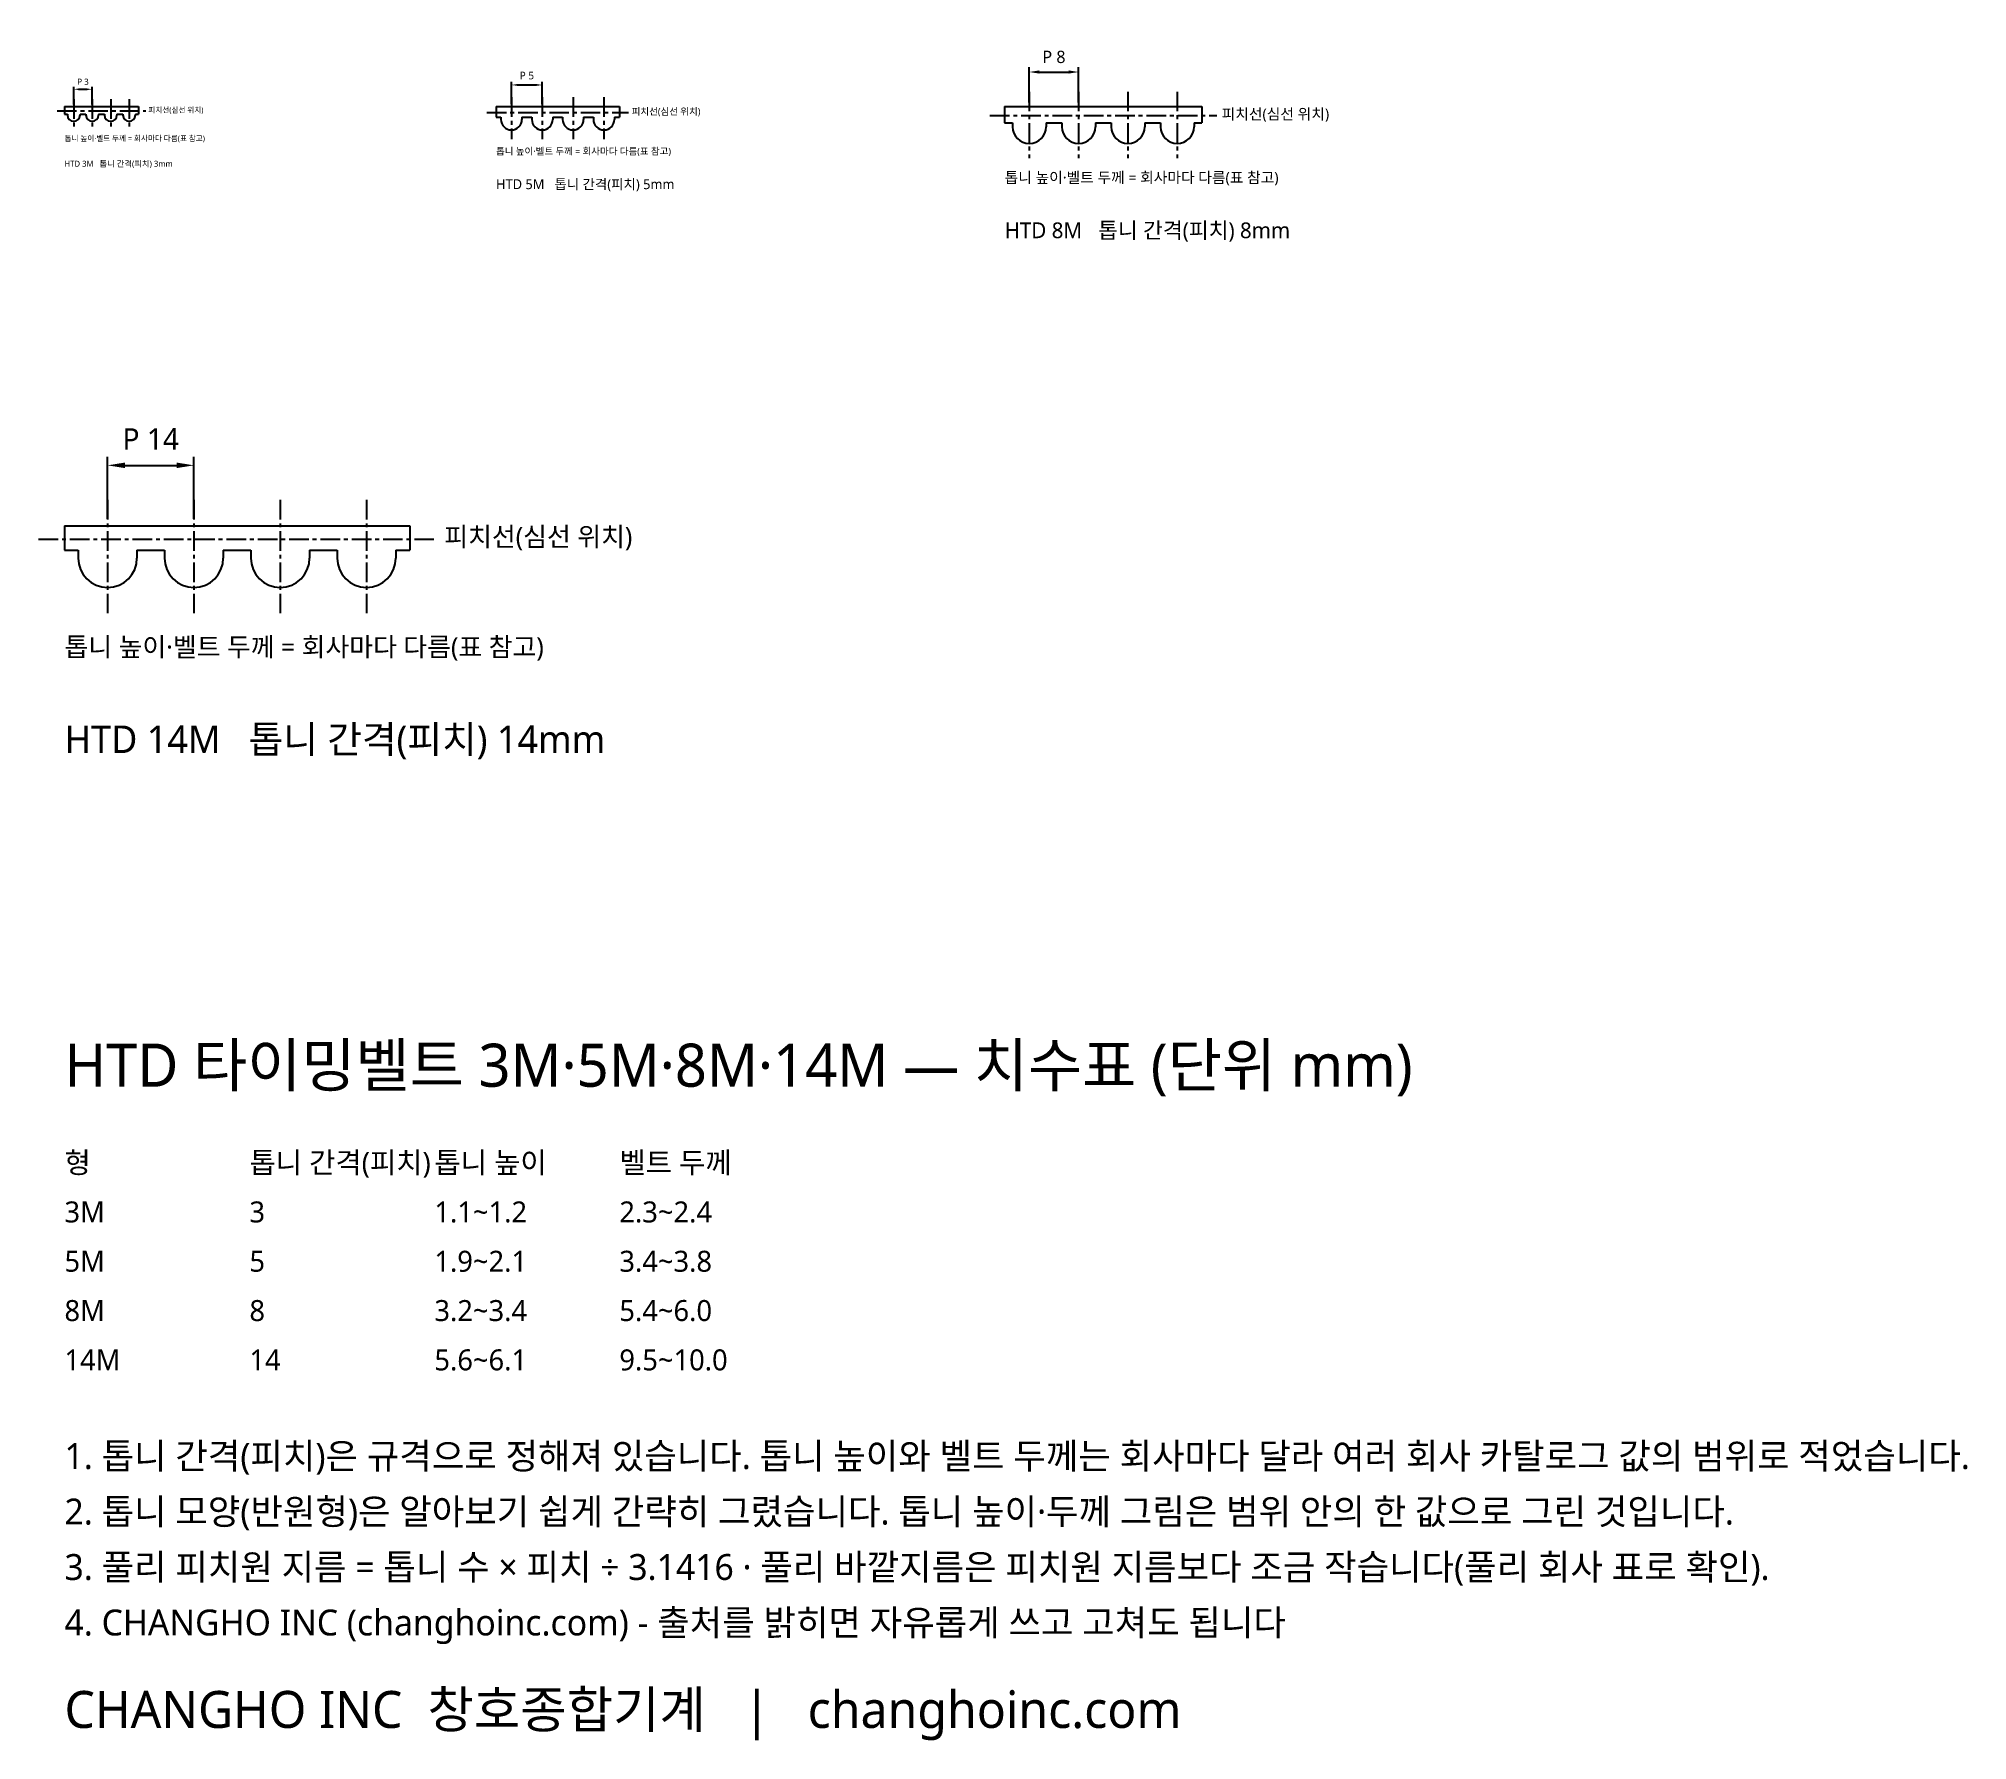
# Model space of a CAD drawing. Header units: millimetres. Extents: x -4 to 309, y -265 to 11.
import ezdxf

# ---------------------------------------------------------------- set-up
doc = ezdxf.new("R2010")
doc.units = ezdxf.units.MM
doc.linetypes.add('CENTER', pattern=[5.08, 3.175, -0.635, 0.635, -0.635])
for name, color, linetype in [('문자', 7, 'CONTINUOUS'), ('외형선', 7, 'CONTINUOUS'), ('중심선', 1, 'CENTER'), ('치수', 4, 'CONTINUOUS')]:
    doc.layers.add(name, color=color, linetype=linetype)
doc.styles.add('CH_KOR', font='malgun.ttf')
doc.dimstyles.new('CH_DIM', dxfattribs={"dimtxt": 2.5, "dimasz": 2, "dimexe": 1, "dimexo": 0.8, "dimgap": 0.8, "dimtad": 1, "dimdsep": 46, "dimtxsty": 'CH_KOR', "dimcen": 2.5, "dimclrd": 4, "dimclre": 4, "dimclrt": 4, "dimazin": 3, "dimtfac": 1, "dimtmove": 0, "dimatfit": 3})

# ---------------------------------------------------------------- blocks, each defined once
blk = doc.blocks.new('_CLOSEDFILLED')
at = {"color": 0, "linetype": 'BYBLOCK'}
blk.add_solid([(-1, 0.16), (0, 0), (-1, -0.16)], dxfattribs=at)
blk = doc.blocks.new('*D1')
at = {"color": 4}
for p, q in [((1.5, 0.32), (1.5, 3.2)), ((4.5, 0.32), (4.5, 3.2)), ((2.3, 2.8), (3.7, 2.8))]:
    blk.add_line(p, q, dxfattribs=at)
at = {"layer": 'Defpoints'}
for p in [(1.5, 2.8), (1.5, 0), (4.5, 0)]:
    blk.add_point(p, dxfattribs=at)
at = {"layer": '치수', "color": 4, "xscale": 0.8, "yscale": 0.8, "rotation": 180}
blk.add_blockref('_CLOSEDFILLED', (1.5, 2.8), dxfattribs=at)
at = {"layer": '치수', "color": 4, "xscale": 0.8, "yscale": 0.8}
blk.add_blockref('_CLOSEDFILLED', (4.5, 2.8), dxfattribs=at)
at = {"layer": '치수', "color": 4, "insert": (3, 4.02), "char_height": 1, "attachment_point": 5, "style": 'CH_KOR'}
blk.add_mtext('P 3', dxfattribs=at)
blk = doc.blocks.new('*D2')
at = {"color": 4}
for p, q in [((2.5, 0.4), (2.5, 4)), ((3.5, 3.5), (6.5, 3.5)), ((7.5, 0.4), (7.5, 4))]:
    blk.add_line(p, q, dxfattribs=at)
at = {"layer": 'Defpoints'}
for p in [(2.5, 3.5), (2.5, 0), (7.5, 0)]:
    blk.add_point(p, dxfattribs=at)
at = {"layer": '치수', "color": 4, "rotation": 180}
blk.add_blockref('_CLOSEDFILLED', (2.5, 3.5), dxfattribs=at)
at = {"layer": '치수', "color": 4}
blk.add_blockref('_CLOSEDFILLED', (7.5, 3.5), dxfattribs=at)
at = {"layer": '치수', "color": 4, "insert": (5, 5.025), "char_height": 1.25, "attachment_point": 5, "style": 'CH_KOR'}
blk.add_mtext('P 5', dxfattribs=at)
blk = doc.blocks.new('*D3')
at = {"color": 4}
for p, q in [((4, 0.64), (4, 6.4)), ((12, 0.64), (12, 6.4)), ((5.6, 5.6), (10.4, 5.6))]:
    blk.add_line(p, q, dxfattribs=at)
at = {"layer": 'Defpoints'}
for p in [(4, 5.6), (4, 0), (12, 0)]:
    blk.add_point(p, dxfattribs=at)
at = {"layer": '치수', "color": 4, "xscale": 1.6, "yscale": 1.6, "rotation": 180}
blk.add_blockref('_CLOSEDFILLED', (4, 5.6), dxfattribs=at)
at = {"layer": '치수', "color": 4, "xscale": 1.6, "yscale": 1.6}
blk.add_blockref('_CLOSEDFILLED', (12, 5.6), dxfattribs=at)
at = {"layer": '치수', "color": 4, "insert": (8, 8.04), "char_height": 2, "attachment_point": 5, "style": 'CH_KOR'}
blk.add_mtext('P 8', dxfattribs=at)
blk = doc.blocks.new('*D4')
at = {"color": 4}
for p, q in [((7, 1.12), (7, 11.2)), ((9.8, 9.8), (18.2, 9.8)), ((21, 1.12), (21, 11.2))]:
    blk.add_line(p, q, dxfattribs=at)
at = {"layer": 'Defpoints'}
for p in [(7, 9.8), (7, 0), (21, 0)]:
    blk.add_point(p, dxfattribs=at)
at = {"layer": '치수', "color": 4, "xscale": 2.8, "yscale": 2.8, "rotation": 180}
blk.add_blockref('_CLOSEDFILLED', (7, 9.8), dxfattribs=at)
at = {"layer": '치수', "color": 4, "xscale": 2.8, "yscale": 2.8}
blk.add_blockref('_CLOSEDFILLED', (21, 9.8), dxfattribs=at)
at = {"layer": '치수', "color": 4, "insert": (14, 14.07), "char_height": 3.5, "attachment_point": 5, "style": 'CH_KOR'}
blk.add_mtext('P 14', dxfattribs=at)
blk = doc.blocks.new('htd_3M')
at = {"layer": '외형선'}
for p, q in [((0, 0), (12, 0)), ((0, 0), (0, -1.23)), ((12, 0), (12, -1.23)), ((0, -1.23), (0.48, -1.23)), ((0.48, -1.23), (0.48, -1.38)), ((2.52, -1.23), (2.52, -1.38)), ((2.52, -1.23), (3.48, -1.23)), ((3.48, -1.23), (3.48, -1.38)), ((5.52, -1.23), (5.52, -1.38)), ((5.52, -1.23), (6.48, -1.23)), ((6.48, -1.23), (6.48, -1.38)), ((8.52, -1.23), (8.52, -1.38)), ((8.52, -1.23), (9.48, -1.23)), ((9.48, -1.23), (9.48, -1.38)), ((11.52, -1.23), (11.52, -1.38)), ((11.52, -1.23), (12, -1.23))]:
    blk.add_line(p, q, dxfattribs=at)
for centre in [(1.5, -1.38), (4.5, -1.38), (7.5, -1.38), (10.5, -1.38)]:
    blk.add_arc(centre, 1.02, 180, 360, dxfattribs=at)
at = {"layer": '중심선'}
for p, q in [((1.5, 1.2), (1.5, -3.6)), ((4.5, 1.2), (4.5, -3.6)), ((7.5, 1.2), (7.5, -3.6)), ((10.5, 1.2), (10.5, -3.6)), ((-1.2, -0.6765), (13.2, -0.6765))]:
    blk.add_line(p, q, dxfattribs=at)
at = {"layer": '문자', "style": 'CH_KOR'}
for s, height, p in [('피치선(심선 위치)', 0.88, (13.6, -0.9965)), ('톱니 높이·벨트 두께 = 회사마다 다름(표 참고)', 0.88, (0, -5.6)), ('HTD 3M   톱니 간격(피치) 3mm', 0.96, (0, -9.76))]:
    blk.add_text(s, height=height, dxfattribs=at).set_placement(p)
at = {"layer": '치수'}
dim = blk.add_linear_dim(base=(1.5, 2.8), p1=(1.5, 0), p2=(4.5, 0), text='P 3', dimstyle='CH_DIM', override={"dimscale": 0.4}, dxfattribs=at)
dim.commit()
dim.dimension.update_dxf_attribs({"geometry": '*D1', "text_midpoint": (3, 4.02)})
blk = doc.blocks.new('htd_5M')
at = {"layer": '외형선'}
for p, q in [((0, 0), (20, 0)), ((0, 0), (0, -1.74)), ((20, 0), (20, -1.74)), ((0, -1.74), (0.8, -1.74)), ((0.8, -1.74), (0.8, -2.1)), ((4.2, -1.74), (4.2, -2.1)), ((4.2, -1.74), (5.8, -1.74)), ((5.8, -1.74), (5.8, -2.1)), ((9.2, -1.74), (9.2, -2.1)), ((9.2, -1.74), (10.8, -1.74)), ((10.8, -1.74), (10.8, -2.1)), ((14.2, -1.74), (14.2, -2.1)), ((14.2, -1.74), (15.8, -1.74)), ((15.8, -1.74), (15.8, -2.1)), ((19.2, -1.74), (19.2, -2.1)), ((19.2, -1.74), (20, -1.74))]:
    blk.add_line(p, q, dxfattribs=at)
for centre in [(2.5, -2.1), (7.5, -2.1), (12.5, -2.1), (17.5, -2.1)]:
    blk.add_arc(centre, 1.7, 180, 360, dxfattribs=at)
at = {"layer": '중심선'}
for p, q in [((2.5, 1.5), (2.5, -5.3)), ((7.5, 1.5), (7.5, -5.3)), ((12.5, 1.5), (12.5, -5.3)), ((17.5, 1.5), (17.5, -5.3)), ((-1.5, -0.957), (21.5, -0.957))]:
    blk.add_line(p, q, dxfattribs=at)
at = {"layer": '문자', "style": 'CH_KOR'}
for s, height, p in [('피치선(심선 위치)', 1.1, (22, -1.357)), ('톱니 높이·벨트 두께 = 회사마다 다름(표 참고)', 1.1, (0, -7.8)), ('HTD 5M   톱니 간격(피치) 5mm', 1.6, (0, -13.4))]:
    blk.add_text(s, height=height, dxfattribs=at).set_placement(p)
at = {"layer": '치수'}
dim = blk.add_linear_dim(base=(2.5, 3.5), p1=(2.5, 0), p2=(7.5, 0), text='P 5', dimstyle='CH_DIM', override={"dimscale": 0.5}, dxfattribs=at)
dim.commit()
dim.dimension.update_dxf_attribs({"geometry": '*D2', "text_midpoint": (5, 5.025)})
blk = doc.blocks.new('htd_8M')
at = {"layer": '외형선'}
for p, q in [((0, 0), (32, 0)), ((0, 0), (0, -2.64)), ((32, 0), (32, -2.64)), ((0, -2.64), (1.28, -2.64)), ((1.28, -2.64), (1.28, -3.28)), ((6.72, -2.64), (6.72, -3.28)), ((6.72, -2.64), (9.28, -2.64)), ((9.28, -2.64), (9.28, -3.28)), ((14.72, -2.64), (14.72, -3.28)), ((14.72, -2.64), (17.28, -2.64)), ((17.28, -2.64), (17.28, -3.28)), ((22.72, -2.64), (22.72, -3.28)), ((22.72, -2.64), (25.28, -2.64)), ((25.28, -2.64), (25.28, -3.28)), ((30.72, -2.64), (30.72, -3.28)), ((30.72, -2.64), (32, -2.64))]:
    blk.add_line(p, q, dxfattribs=at)
for centre in [(4, -3.28), (12, -3.28), (20, -3.28), (28, -3.28)]:
    blk.add_arc(centre, 2.72, 180, 360, dxfattribs=at)
at = {"layer": '중심선'}
for p, q in [((4, 2.4), (4, -8.4)), ((12, 2.4), (12, -8.4)), ((20, 2.4), (20, -8.4)), ((28, 2.4), (28, -8.4)), ((-2.4, -1.452), (34.4, -1.452))]:
    blk.add_line(p, q, dxfattribs=at)
at = {"layer": '문자', "style": 'CH_KOR'}
for s, height, p in [('피치선(심선 위치)', 1.76, (35.2, -2.092)), ('톱니 높이·벨트 두께 = 회사마다 다름(표 참고)', 1.76, (0, -12.4)), ('HTD 8M   톱니 간격(피치) 8mm', 2.56, (0, -21.36))]:
    blk.add_text(s, height=height, dxfattribs=at).set_placement(p)
at = {"layer": '치수'}
dim = blk.add_linear_dim(base=(4, 5.6), p1=(4, 0), p2=(12, 0), text='P 8', dimstyle='CH_DIM', override={"dimscale": 0.8}, dxfattribs=at)
dim.commit()
dim.dimension.update_dxf_attribs({"geometry": '*D3', "text_midpoint": (8, 8.04)})
blk = doc.blocks.new('htd_14M')
at = {"layer": '외형선'}
for p, q in [((0, 0), (56, 0)), ((0, 0), (0, -3.98)), ((56, 0), (56, -3.98)), ((0, -3.98), (2.24, -3.98)), ((2.24, -3.98), (2.24, -5.24)), ((11.76, -3.98), (11.76, -5.24)), ((11.76, -3.98), (16.24, -3.98)), ((16.24, -3.98), (16.24, -5.24)), ((25.76, -3.98), (25.76, -5.24)), ((25.76, -3.98), (30.24, -3.98)), ((30.24, -3.98), (30.24, -5.24)), ((39.76, -3.98), (39.76, -5.24)), ((39.76, -3.98), (44.24, -3.98)), ((44.24, -3.98), (44.24, -5.24)), ((53.76, -3.98), (53.76, -5.24)), ((53.76, -3.98), (56, -3.98))]:
    blk.add_line(p, q, dxfattribs=at)
for centre in [(7, -5.24), (21, -5.24), (35, -5.24), (49, -5.24)]:
    blk.add_arc(centre, 4.76, 180, 360, dxfattribs=at)
at = {"layer": '중심선'}
for p, q in [((7, 4.2), (7, -14.2)), ((21, 4.2), (21, -14.2)), ((35, 4.2), (35, -14.2)), ((49, 4.2), (49, -14.2)), ((-4.2, -2.189), (60.2, -2.189))]:
    blk.add_line(p, q, dxfattribs=at)
at = {"layer": '문자', "style": 'CH_KOR'}
for s, height, p in [('피치선(심선 위치)', 3.08, (61.6, -3.309)), ('톱니 높이·벨트 두께 = 회사마다 다름(표 참고)', 3.08, (0, -21.2)), ('HTD 14M   톱니 간격(피치) 14mm', 4.48, (0, -36.88))]:
    blk.add_text(s, height=height, dxfattribs=at).set_placement(p)
at = {"layer": '치수'}
dim = blk.add_linear_dim(base=(7, 9.8), p1=(7, 0), p2=(21, 0), text='P 14', dimstyle='CH_DIM', override={"dimscale": 1.4}, dxfattribs=at)
dim.commit()
dim.dimension.update_dxf_attribs({"geometry": '*D4', "text_midpoint": (14, 14.07)})

msp = doc.modelspace()

# ---------------------------------------------------------------- block references
for name, p in [('htd_8M', (152.5, 0)), ('htd_5M', (70, 0)), ('htd_3M', (0, 0)), ('htd_14M', (0, -68))]:
    msp.add_blockref(name, p)

# ---------------------------------------------------------------- texts
at = {"layer": '문자', "style": 'CH_KOR'}
for s, height, p in [('HTD 타이밍벨트 3M·5M·8M·14M — 치수표 (단위 mm)', 7, (0, -159)), ('형', 3.4, (0, -173)), ('톱니 간격(피치)', 3.4, (30, -173)), ('톱니 높이', 3.4, (60, -173)), ('벨트 두께', 3.4, (90, -173)), ('3M', 3.4, (0, -181)), ('3', 3.4, (30, -181)), ('1.1~1.2', 3.4, (60, -181)), ('2.3~2.4', 3.4, (90, -181)), ('5M', 3.4, (0, -189)), ('5', 3.4, (30, -189)), ('1.9~2.1', 3.4, (60, -189)), ('3.4~3.8', 3.4, (90, -189)), ('8M', 3.4, (0, -197)), ('8', 3.4, (30, -197)), ('3.2~3.4', 3.4, (60, -197)), ('5.4~6.0', 3.4, (90, -197)), ('14M', 3.4, (0, -205)), ('14', 3.4, (30, -205)), ('5.6~6.1', 3.4, (60, -205)), ('9.5~10.0', 3.4, (90, -205)), ('1. 톱니 간격(피치)은 규격으로 정해져 있습니다. 톱니 높이와 벨트 두께는 회사마다 달라 여러 회사 카탈로그 값의 범위로 적었습니다.', 4.2, (0, -221)), ('2. 톱니 모양(반원형)은 알아보기 쉽게 간략히 그렸습니다. 톱니 높이·두께 그림은 범위 안의 한 값으로 그린 것입니다.', 4.2, (0, -230)), ('3. 풀리 피치원 지름 = 톱니 수 × 피치 ÷ 3.1416 · 풀리 바깥지름은 피치원 지름보다 조금 작습니다(풀리 회사 표로 확인).', 4.2, (0, -239)), ('4. CHANGHO INC (changhoinc.com) - 출처를 밝히면 자유롭게 쓰고 고쳐도 됩니다', 4.2, (0, -248)), ('CHANGHO INC  창호종합기계   |   changhoinc.com', 6, (0, -263))]:
    msp.add_text(s, height=height, dxfattribs=at).set_placement(p)

doc.saveas('drawing.dxf')
